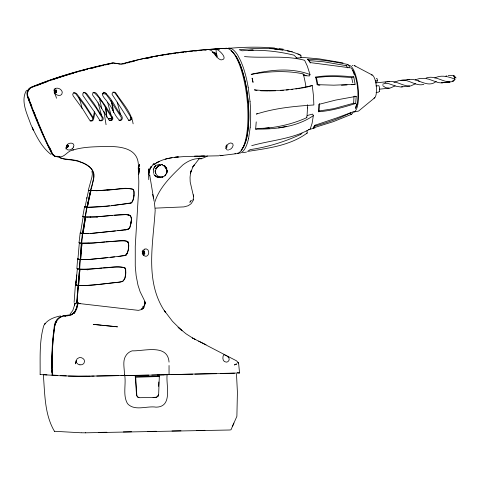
<?xml version="1.0" encoding="UTF-8"?>
<svg xmlns="http://www.w3.org/2000/svg" width="480" height="480" viewBox="0 0 480 480"><rect width="100%" height="100%" fill="white"/><g stroke="black" fill="none" stroke-linecap="round" stroke-linejoin="round"><path stroke-width="0.72" d="M103.434 267.966C110.472 268.056 118.464 265.146 125.07 268.02C126.27 272.484 126.444 280.668 120.816 281.988C106.668 283.176 92.538 285.99 78.288 285.516L77.088 302.046L77.892 303.564L80.202 303.75M78.006 258.726L77.646 259.116L80.208 259.554L81.558 243.204L79.512 242.922L79.482 242.58M226.71 144.9L226.77 146.862L226.074 147.066M143.778 254.016L143.898 254.37M77.874 303.552L77.088 301.704L77.478 303.126L78.306 303.588L77.52 303.174M155.214 172.05L155.226 170.568L155.256 171.9M353.988 96.828L353.64 103.2L333.786 108.66L319.098 110.982L318.42 111.75C331.164 110.862 343.518 107.286 355.656 103.5L356.202 96.348L353.994 96.246M77.082 301.83L77.436 303.054M52.494 357.738L52.512 356.292M223.638 354.792C222.258 357.366 222.486 362.022 226.284 362.112A3.732 3.33 68.7 0 0 228.072 361.482C230.1 360.012 229.14 356.832 226.896 356.142M54.126 90.666L54.624 90.678L54.264 88.896L54.126 90.666L55.2 90.906L56.25 90.504L56.652 92.112L56.244 92.808M199.65 158.058L192.828 166.998L190.53 173.1L190.038 177.318L190.188 181.95L193.62 196.806L192.804 201.198L191.07 203.748L188.232 205.722L183.99 206.892L155.388 208.128M107.274 241.764C114 241.638 121.14 239.484 127.674 241.53C129.942 245.322 128.178 250.83 126.51 254.496M158.946 376.782L159.012 374.55M54.666 93.546L54.912 92.496L55.566 92.538L56.262 92.154L56.142 91.476L56.568 91.632L55.83 92.406L55.158 92.094L55.2 90.906M158.634 386.352L158.79 381.978M157.32 376.572L157.404 374.376M135.168 376.878L159.318 376.566L158.628 394.962L157.83 396.522L155.91 397.38L139.602 397.704L137.484 397.002L136.542 395.37L135.216 375.384M90.198 217.08L97.92 216.876L85.314 217.008L87.066 207.24C101.982 207.324 117.09 205.224 131.658 202.746L133.014 200.088L133.854 195.618L134.016 191.316L133.56 189.822L132.312 188.868L125.802 188.484L100.488 190.464L91.176 190.656M76.14 281.274L75.684 285.042L76.728 275.136L75.684 285.042L78.162 285.498L79.524 269.178L77.184 268.77M90.162 233.514L126.456 229.722L128.244 229.236L129.678 227.844C130.578 224.094 133.962 215.376 127.728 214.698C117.264 214.356 106.872 216.264 96.432 216.768L112.176 215.43M356.064 105.78L355.386 108.786M454.728 79.788L454.158 79.866L455.178 79.494L454.518 79.02L454.242 76.662A3.894 1.002 82.4 0 0 454.08 76.122L453.792 75.456L452.784 75.336L448.206 75.522M142.71 254.376L142.758 253.32L142.146 253.164L143.064 252.816L143.772 251.442L144.516 251.766L144.366 253.254L142.758 253.32M167.142 171.618L167.124 170.07L167.142 171.618L167.202 170.832M84.996 206.454L84.588 206.82L86.952 207.27L90.504 190.674L88.578 190.308L85.026 206.988L86.952 207.27L90.504 190.674L88.296 190.224L91.92 177.144L92.346 174.018L91.968 171.132M76.032 284.568L75.384 285.012L74.118 302.388M52.68 344.772L52.086 357.054L52.254 375.462L78.408 376.326L148.794 375.114M71.682 314.376L71.976 314.544L70.524 314.736C75.33 313.5 76.668 307.734 77.496 303.48L76.668 301.992L79.524 269.178L76.866 268.686L77.598 259.026M84.564 206.73L82.758 216.582L84.462 216.948M77.472 303.108L77.91 302.976C76.758 303.618 77.268 301.152 77.28 302.76M256.23 121.878L255.636 129.132C275.274 129.33 296.802 127.152 313.344 115.644L312.654 114.102L307.26 115.488M79.248 269.154L79.926 259.53M77.058 301.974L78.288 285.516L85.242 285.522L94.914 284.802L118.248 282.33L122.904 281.364L124.824 278.322L125.76 273.024L125.724 269.664L124.698 267.63C109.818 265.494 94.692 270.216 79.644 269.184L80.334 259.554L88.944 259.452L103.692 258.054M144.642 303.162L144.456 305.22L144.582 301.422L144.666 302.244M153.342 169.902L153.684 173.268M76.524 277.224L77.352 268.872M138.498 171.66L138.972 166.398L139.656 164.37L138.264 168.15L138.81 181.482L138.66 190.02L135.258 246.258L135.258 266.1L136.146 275.688L137.97 285.126L140.148 291.792L144.624 300.888L144.978 303.684L144.414 306.234L143.424 307.968L141.576 309.57L138.33 310.356L79.32 303.546M67.734 146.166L67.8 145.518L67.05 145.338L66.51 146.988L67.776 147.168L68.148 145.59M109.236 120.624C111.408 121.092 112.35 118.584 112.08 116.838M93.714 118.404L94.362 111.816L82.86 95.382L82.83 93.6L83.856 92.682L85.104 92.622L86.556 93.474L94.05 103.662L103.164 117.9L103.152 119.37L102.504 120.318L101.286 120.864L99.996 120.624L94.362 111.816L93.612 119.178L92.886 120.468A2.268 2.238 -54.1 0 1 91.932 120.972L90.516 120.846L89.604 120.06L82.938 109.338L73.14 95.862L72.714 94.296L73.266 93.186L74.946 92.718L76.62 93.612L85.218 105.12L93.714 118.404L92.79 117.69M250.242 127.188L248.562 138.57M80.874 232.596L80.172 232.992L79.02 242.718L81.282 243.18L82.38 233.49L81.438 233.406M313.344 115.644L312.102 123.3L310.242 128.952C292.386 139.092 271.17 140.16 251.718 145.674M105.018 241.974L93.846 243.024L81.678 243.204L82.8 233.514L90.666 233.436M27.612 92.49L27.48 93.576L27.924 91.566M130.752 224.334L131.208 220.632M74.838 303.408C74.43 308.628 73.788 301.14 77.496 303.48M166.746 170.652L166.338 173.418L166.746 170.652L165.714 167.628M81.012 233.34L80.466 233.01L83.232 216.414M226.476 146.346L226.128 146.658L226.77 146.862L226.476 146.346L226.86 145.416M133.38 198.762L133.854 195.618M86.67 207.216L82.662 233.538L80.172 232.992M356.784 103.914L355.992 107.538M148.902 173.334L150.528 166.914L148.902 173.334L148.836 168.87L148.86 174.462L148.404 171.036L148.776 179.7M154.356 203.658C158.652 187.938 171.408 175.902 182.838 164.934C187.104 161.628 192.174 159.024 197.628 158.616C201.378 159.474 204.192 157.482 207.516 156.018M87.066 207.24L93.72 178.464C95.982 169.98 87.366 163.974 80.292 161.904C74.466 158.346 64.656 161.406 59.928 157.014L55.902 156.516L53.262 155.034L48.426 146.01A473.802 451.002 -86.7 0 1 30.468 103.698C27.846 99.138 24.864 90.624 31.11 87.396C57.462 76.614 84.954 68.952 112.764 62.976L120.102 64.026L122.43 63.942C156.3 54.24 191.442 50.262 226.524 48.276A52.962 16.044 84.2 0 1 247.2 100.59A52.962 16.044 84.2 0 1 236.514 153.684L220.428 155.646M77.892 303.564C77.334 312.096 71.55 316.71 63.15 315.942C58.458 317.13 55.032 321.594 54.678 326.37A241.572 229.95 -86.7 0 0 52.686 344.772M87.336 207.294L88.2 203.028M68.436 145.644L68.43 146.214M87.354 207.3L90.906 190.698M86.67 198.3L86.844 197.484M193.146 200.274L193.404 199.14M77.796 304.104L75.618 310.872L73.518 313.698M90.222 190.602C92.844 183.078 97.032 171.342 88.182 166.008C80.19 160.236 69.99 159.702 60.576 158.322L59.526 156.954L58.83 156.774M167.052 171.996L166.5 173.694L167.124 171.144L167.148 171.486M216.39 54.102L216.87 54.702L216.318 55.326L216.912 55.47L216.144 56.73L216.444 56.898M153.21 169.836L154.71 166.542M226.752 147.516L226.992 146.718M162.378 177.138L164.922 175.806L166.86 172.734M244.464 56.574C264.438 58.428 285.06 55.056 304.632 60.3L307.38 66.234L310.002 74.538L309.54 75.948L303.318 75.588M166.674 173.34L166.932 172.578M144.612 253.956L144.87 253.254M143.298 255.06L143.22 254.88M158.328 395.094L156.816 397.056M143.352 306.624L143.544 306.138M138.972 166.398L138.264 168.15C139.896 150.054 124.314 146.526 109.152 146.496C96.096 146.76 82.314 146.448 69.972 151.05C66.6 152.91 64.062 156.834 59.928 157.014M217.128 56.124L216.786 56.922L216.354 56.466M158.154 396.114L158.628 394.962M232.434 426.438L236.886 416.322L237.414 392.31L236.484 373.902M85.518 432.81L229.506 430.008L230.988 429.816L233.886 423.054M73.536 147.036C75.816 141.948 67.188 141.93 66.45 146.322A7.692 4.758 -20.1 0 0 66.174 147.498C66.06 150.852 70.608 150.51 72.27 148.638M158.196 165.966L155.826 168.798L156.114 168.18M225.852 148.542L226.038 148.164M79.02 242.718L79.35 242.472M214.74 53.502L214.968 53.046L216.066 53.706L215.484 53.256M313.17 127.974A36.006 10.89 83.7 0 0 315.204 125.178L336.996 117.822L353.826 111.576L351.636 114.264L333.498 121.59L313.17 127.974L314.04 126.366C326.508 122.838 339.132 118.716 350.574 112.806M56.25 90.504L55.92 91.116L55.968 90.618L54.624 90.678M56.076 322.536L56.868 321.09M65.868 148.926L66.222 147.096L67.56 147.108L66.84 146.694L67.776 147.168M143.424 307.968L143.904 307.164L142.536 308.778L143.904 307.164M379.314 91.38L378.624 92.118L376.056 92.49M153.828 168.192L155.742 165.732L154.998 166.464M215.61 55.446L216.45 54.828L216.912 55.47M376.14 82.842L377.538 80.67L377.124 78.828A4.356 1.326 -83.7 0 0 376.332 78.468M28.788 90.066L29.4 89.13M28.908 89.37L27.534 92.124L27.396 94.758L31.542 106.464L44.622 137.82L51.756 152.64L52.608 154.086L54.354 155.538M99.564 99.558L99.918 99.03M142.596 307.14L143.346 306.048M151.746 375.06L239.55 372.984L238.704 364.182L237.702 362.052L236.454 360.798L192.528 337.992L195.204 339.42L194.85 339.228M153.834 163.314L150.798 167.724L151.656 166.542M155.826 168.798L156.6 167.688M100.326 99.198L99.978 101.064M82.764 216.504L83.424 216.192M415.218 79.8L420.132 78.366L425.082 78.366L428.976 79.266L438.006 82.518L440.574 82.866L451.122 81.804L452.904 81.294L454.602 79.614M156.642 167.862L157.098 167.262M143.94 254.874L144.288 254.418M26.532 90.264C20.202 100.932 27.198 113.94 30.762 124.374C35.85 135.21 41.238 146.886 50.94 154.404M142.728 250.488L142.992 250.152M131.658 202.746C134.208 199.146 134.652 194.01 133.56 189.822C125.49 186.156 115.662 190.272 107.01 189.966M241.356 150.024L243.75 146.526L245.868 141.054A50.694 15.354 84.2 0 0 248.016 130.086L248.454 125.598A51.162 15.498 84.2 0 0 248.19 101.814L247.008 91.764A51.054 15.462 84.2 0 0 244.206 77.496L241.8 69.15A51.264 15.528 84.2 0 0 231.144 50.802M74.742 312.342L72.576 313.944M156.996 167.766L155.604 170.01L155.658 173.37M213.906 52.26L212.856 52.476M142.416 308.802L143.652 307.41L142.416 308.802L143.172 308.112M166.008 174.582L164.922 175.806L165.516 175.158M73.938 313.644L75.066 312.384M104.112 258.018L123.654 255.774L125.688 255.204L127.152 253.644M80.466 233.01L80.862 232.734M452.904 81.294L453.954 80.346M142.032 308.958L143.274 307.74M75.69 284.946L76.242 284.622M78.054 258.858L78.072 259.23L80.208 259.554L81.282 243.18M70.134 313.974L72.78 310.566L75.03 303.666M154.23 164.544L155.268 163.656M84.87 206.76L85.266 206.508M156.864 167.154L160.242 165.234L159.342 165.438M374.79 97.728L358.548 111.078L353.94 112.002A23.49 7.116 84.2 0 0 358.134 87.786A23.49 7.116 84.2 0 0 349.038 65.364M306.966 130.632L307.242 132.984C290.13 145.638 268.008 148.308 247.53 151.434L250.116 149.628C267.498 147.114 284.436 141.894 300.378 134.55M154.974 163.866L153.636 164.868L156.642 162.666M382.674 84.216L385.032 83.4L388.338 83.526L396.258 86.268L400.74 86.994L410.718 85.932L415.578 83.73M155.286 165.768L155.832 165.378M436.23 81.384C427.71 88.584 418.572 78.234 409.386 79.446L398.838 80.61L393.876 82.404M55.038 375.408L40.122 374.556L40.488 374.454M43.338 374.79C44.922 393.888 44.436 414.258 54.432 431.274L54.498 431.232M306.606 133.398L307.242 132.984M117.876 230.706L127.05 229.506L129.678 227.844M454.182 76.944L454.686 76.704M347.988 64.5L346.08 65.664L323.88 61.812L308.736 60.57L307.584 59.196C321.21 59.412 334.662 61.854 347.988 64.5L350.274 67.854L310.164 62.58A36.006 11.124 84.5 0 0 307.584 59.202M143.148 255.072L143.61 254.784M226.08 145.866L226.596 145.554M395.136 85.938L390 88.092L379.488 89.172M29.898 88.374L31.59 87.486M257.592 113.37L256.338 114.114C274.866 108.096 294.504 106.224 313.866 104.976L313.506 96.108L312.27 85.542L307.062 87.084M156.696 162.816C163.2 158.85 170.922 157.674 178.374 156.93L174.858 157.296L185.028 156.516L204.42 156.096M156.222 163.056L159.234 161.394L157.032 162.6M70.722 315.24L71.976 314.544L63.594 315.738L59.796 317.172A12.762 12.174 -88.1 0 0 56.682 319.98L55.218 322.5L54.414 325.206L52.626 340.038L51.66 357.414L51.714 372.06L52.53 372.078L52.5 369.936M159.252 165.24L157.89 165.924M157.878 166.074L158.79 165.6M60.066 317.52L61.488 316.788M434.784 78.03C441.054 74.58 448.308 76.56 454.518 79.02M212.67 52.458L213.18 52.218M229.422 149.664C232.308 148.98 235.368 143.466 230.904 142.932C228 142.8 223.8 148.116 227.19 149.982M307.41 107.952A40.896 12.426 84.1 0 1 306.798 117.654C293.37 123.732 278.79 127.182 264.12 128.382L269.244 128.028L258.102 128.484L255.636 129.132M32.28 87.21L48.546 80.964L61.302 76.674M36.246 85.812L41.094 83.91M352.188 65.526L352.764 65.31M156.282 165.258L159.624 164.376M54.108 92.478L55.158 92.094M42.474 83.388L47.28 81.636M130.062 203.346L131.088 202.998M144.822 249.114L145.836 248.922A4.002 3.186 -68 0 1 146.55 249.018C149.406 249.966 149.502 254.604 146.946 255.966A4.08 3.21 68 0 1 145.8 256.236A3.864 3.066 71.3 0 1 145.056 256.11A3.768 3.03 74.8 0 1 144.57 255.918C142.176 254.778 141.966 251.016 144.108 249.51A3.762 3.126 -81.7 0 1 144.822 249.108M423.834 84.336C415.902 86.838 409.014 79.014 400.974 80.304M224.178 48.714L226.524 48.276C191.106 50.16 155.604 54.198 121.446 64.116M52.092 79.884L66.324 75.258M61.998 316.626L63.012 316.302M385.092 82.362L386.094 82.044M443.94 82.314L442.086 82.776L450.054 81.972M353.76 76.878C341.076 75.762 328.212 74.988 315.594 77.082L316.392 77.526L325.476 76.65L336.648 76.56L351.648 77.52L353.76 76.878L355.11 84.288L351.768 84.714M161.592 177.162L161.904 177.066M62.004 76.464L73.938 72.87M227.124 48.486C242.832 47.016 258.822 46.692 274.596 48M67.014 75.06L69.078 74.46M70.458 74.064L73.896 73.068M312.27 85.542C293.418 90.018 273.66 91.836 254.364 89.844L257.04 90.54M125.688 255.204L126.078 255.096C128.706 251.952 128.79 247.38 128.628 243.45M156.438 397.218L153.06 397.416M162.162 176.706L160.164 177C157.974 176.538 155.874 174.858 155.604 172.518M445.884 76.104L446.688 75.876M74.616 72.684L78.684 71.562M80.04 71.19L82.752 70.446M426.15 78.018C434.358 75.078 441.618 81.396 449.508 82.008L441.336 82.86M162.486 177.09L162.954 176.964L161.928 177.24M308.604 129.66L314.922 127.932M123.534 63.99L125.664 63.414M127.086 63.03L129.216 62.448M82.278 70.716L84.42 70.146M83.43 70.26L87.528 69.21M90.942 68.334L93.678 67.632M91.494 68.322L93.588 67.806M130.62 62.088L134.79 61.062M165.156 159.186L168.792 158.304M160.992 177.222L159.714 177.444M94.398 67.47L103.77 65.31M105.21 64.98L112.422 63.324M127.05 229.506L128.244 229.236L129.792 227.742C130.854 223.914 132.492 219.15 130.392 215.442L126.048 214.578L114.294 215.25M146.844 58.368L149.766 57.726M144.594 58.752L150.264 57.51M160.464 177.012L159 177.3M306.006 87.246L301.488 88.122M159.708 165.48L160.296 165.366L159.414 165.51M82.104 232.284L83.292 232.056M213.906 53.118L214.968 53.046L215.052 54.954L216.45 54.828M228.6 149.934L227.892 150.036M92.868 92.448L93.258 92.376M150.996 57.372L152.454 57.096M156.096 56.406L157.554 56.13M168.714 158.322L172.008 157.71M401.58 86.916L402.432 86.76M278.646 127.848L286.272 126.468M130.95 203.178L111.768 205.518M387.12 81.804C395.136 79.668 401.958 86.112 409.722 86.088M407.118 79.782L409.386 79.446M356.202 96.348L335.724 100.068L318.75 104.412A36.012 11.106 83.8 0 1 318.42 111.75M60.522 315.924C54.222 317.13 47.262 319.662 43.842 325.47C39.156 341.184 40.302 358.302 40.122 374.556M161.16 55.488L163.284 55.14M164.706 54.906L166.122 54.678M167.538 54.444L168.96 54.21M242.376 152.718L246.516 152.082M125.25 255.216L126.078 255.096L118.092 256.536M295.83 88.974L297.114 88.788M298.398 88.602L300.318 88.32M125.034 229.89L126.234 229.716M201.672 158.814L198.738 158.568M170.37 54L171.78 53.814M173.898 53.532L175.308 53.346M177.426 53.064L178.836 52.878M180.954 52.596L182.364 52.41M291.402 89.514L292.878 89.334M110.25 189.72L98.958 190.65L90.636 190.632M182.016 52.56L183.45 52.392M190.62 51.57L192.054 51.402M106.056 206.166L109.47 205.788M185.262 52.098L186.708 51.942M189.606 51.624L191.058 51.468M107.406 257.652L89.49 259.446L80.334 259.554M105.786 206.166L88.332 207.3M115.362 230.976L90.906 233.472M222.942 155.424L220.638 155.646L219.678 155.184L220.164 155.55M110.538 257.328L114.528 256.908M375.858 82.866L389.178 81.51M213.594 53.118L214.224 53.058M286.266 90.024L288.462 89.814M194.682 51.108L196.86 50.91M199.764 50.64L201.216 50.508M107.052 241.788L91.596 243.072L81.678 243.204M102.21 268.074L87.144 269.19M375.342 80.862L377.538 80.67M106.044 241.872L124.476 240.75L126.81 241.164L128.22 242.28M375.93 85.944L378.858 85.692L379.062 86.19A4.362 1.992 77.2 0 1 379.32 91.392M64.878 316.08L65.292 316.044M83.184 92.526L84.366 92.64L85.524 93.414L96.132 108.024L102.288 117.894L101.892 119.952A2.256 2.22 -52.9 0 1 101.43 120.402L99.996 120.828M215.976 49.152L209.04 49.668C214.824 50.796 215.55 58.446 221.028 59.898C229.104 59.562 219.12 49.548 215.976 49.152L216.396 53.742M204.84 50.172L206.328 50.064M211.53 49.692L213.018 49.59M218.22 49.218L219.702 49.11M280.56 90.468L283.368 90.282M64.728 316.038L65.646 315.978M167.184 374.652L163.758 374.808M122.826 188.67L130.422 188.514M296.1 58.002L301.02 57.774L300.906 55.374L297.858 53.838M355.11 84.288L333.75 85.182L317.178 84.66M234.468 373.212L220.392 373.614M341.472 85.212L347.058 84.966M228.204 48.162L229.308 48.12A52.782 15.99 84.2 0 1 237.774 55.272L240.696 60.87L242.838 66.216A52.782 15.99 84.2 0 1 248.178 87.246M86.304 259.614L87.654 259.56M86.004 285.528L83.214 285.618M275.67 90.762L268.578 90.96M96.012 190.758L97.542 190.704M159.132 177.612L156.102 176.682M87.576 243.294L88.902 243.246M85.692 269.268L87.402 269.214M144.03 252.714L144.54 252.696M86.472 269.214L79.644 269.184M88.236 233.598L82.8 233.514M200.988 156.168L218.832 155.802M96.756 376.026L118.812 375.594M121.02 375.552L124.692 375.48M170.928 374.58L192.66 374.154M194.91 374.112L216.642 373.686M132.282 375.498L163.848 374.88M159.318 376.566L135.69 377.022L136.83 395.472L137.64 396.882L138.93 397.62M106.89 432.246L98.556 432.396M123.354 431.922L131.586 431.76M147.3 431.454L156.282 431.28M171.996 430.974L180.978 430.8M196.698 430.494L204.93 430.332M94.122 376.074L91.572 376.116M204.552 156.102L194.454 156.246L197.646 156.222M87.852 376.242L90.354 376.2M131.448 375.444L125.772 375.48M87.438 376.182L68.358 376.092M389.154 88.182L385.578 87.648L382.746 85.644M51.714 372.06L52.53 372.078M81.144 432.78L54.432 431.274M128.508 120.342L129.684 120.132L130.71 119.16L130.722 117.078L125.124 107.796L117.144 96L114.612 92.622L113.028 92.082M260.664 90.798L267.834 90.966M87.552 217.086L85.314 217.008M300.906 55.374C281.838 46.314 259.698 47.964 239.226 49.698L242.082 50.79L253.146 50.064L248.178 50.394C263.544 49.794 278.97 51.486 293.898 55.14L294.954 56.088A40.938 12.396 84.2 0 1 296.562 58.038M213.252 52.368L214.02 52.404M300.612 57.222L319.434 58.914L342.966 62.892M317.958 85.11L319.89 85.218M102.246 93.546L103.716 93.63M102.318 93.774L106.674 94.032M112.026 118.746L108.492 118.758L111.888 118.962M159.54 164.574L162.09 164.724M269.91 48.582L278.376 49.194M237.324 372.696L239.58 372.936M43.836 374.652L46.962 374.886M77.13 302.436L78.612 302.55M77.88 285.492L75.384 285.012M454.65 76.584L456 78.018L454.47 76.446L453.768 76.392L454.752 76.662L453.792 75.456M103.332 92.226L105.234 93.132L109.47 98.988L121.272 117.342L121.182 119.376L120.126 120.324L118.89 120.486M220.398 155.73L220.824 155.766M79.956 364.836L81.81 364.716L83.328 363.918A3.81 3.768 -66.7 0 0 83.934 363.246C86.532 359.448 80.622 355.674 77.58 358.512A4.524 4.26 75.2 0 0 76.89 359.178L75.474 363.822L76.2 360.582A2.556 2.262 -88 0 0 76.152 361.2L76.698 362.904L77.916 364.086A5.418 5.076 -42.6 0 0 79.956 364.818M101.346 325.194L93.264 324.378L117.516 326.832L102.816 325.344M162.258 164.76L161.724 164.7L162.666 164.814M56.814 156.24L58.188 156.384M72.672 149.778L73.764 149.904M59.526 156.954C56.82 156.906 53.61 156.492 52.002 154.008L48 145.962A473.796 450.996 -86.7 0 1 30.066 103.692L27.204 95.76C26.208 92.634 27.738 88.842 30.72 87.414C57.198 76.434 84.936 68.772 112.95 62.85L117.36 63.558M73.53 92.634L75.552 93.552L85.638 107.04L92.646 118.032L92.268 120.102A2.268 2.238 -53.3 0 1 91.026 120.918L90.06 120.936M162.612 165.354L163.152 165.42M120.33 64.098L117.96 63.672M234.9 153.594L235.71 153.708M213.12 52.53L213.486 52.578M353.64 103.2L355.656 103.5M126.582 214.608L128.898 214.962M274.134 48.84L282.858 50.202M287.226 50.88L292.314 51.672M279.048 48.522L283.308 49.206M82.38 233.49L85.182 217.032L83.04 216.618M67.536 146.634L67.992 146.712M84.552 269.292L87.906 269.88M213.168 52.38L213.594 52.464M144.366 253.254L143.064 252.816M93.762 92.382C101.544 98.88 106.224 109.374 111.93 117.84L111.948 118.224M66.882 145.308L67.8 145.518L68.328 146.562M55.086 156.312L54.234 155.988M158.034 177.162L155.136 175.602M156.75 176.862L157.272 177.024M419.346 81.198L418.098 80.736M349.776 113.562L351.636 114.264M163.77 165.36L165.408 166.368M99.132 120.594L99.528 120.75M224.43 354.81L226.134 355.686M142.104 251.208L144.516 251.766M353.964 65.382L372.21 75M310.002 74.538C291.372 67.428 270.138 69.78 251.16 74.364C268.29 71.37 286.05 70.314 303.234 73.866L303.984 76.77A40.938 12.396 84.2 0 1 306.024 87.27M206.022 344.7L198.588 341.046M158.874 176.874L159.234 177.054M225.918 146.976L226.368 147.216L226.128 146.658M192.864 338.166L186.03 333.804L178.086 327.234L182.01 330.72L172.5 321.348L164.394 310.71L165.288 312.132C144.516 282.072 153.144 244.146 155.172 210.342L154.566 204.072M164.43 165.546L164.802 165.768M156.042 176.55L154.734 175.554M354.582 65.664L355.206 66.108M227.898 356.784L228.456 357.204M214.98 52.866L215.328 53.13M155.598 176.19L154.554 175.326M124.14 267.396L125.328 268.464L125.388 269.13M163.692 165.72L166.29 168.402L166.47 169.278M346.08 65.664L347.964 67.914M127.44 241.362L128.46 242.934M77.478 303.126L77.352 302.916M216.222 53.346L216.618 53.754M55.092 88.824L55.446 89.208M144.198 251.136L144.204 250.782M77.142 302.364L77.292 302.79M98.004 102.636L92.67 95.1L92.61 93.762L93.57 92.628L94.854 92.448L96.42 93.33L105.792 106.518L112.782 117.822L112.8 118.992L112.086 120.162A2.142 2.1 -55.6 0 1 111.54 120.516L110.172 120.678L108.972 119.952L98.004 102.636L101.436 114.966M107.634 102.396C106.614 99.984 98.682 93.642 104.628 92.304C111.438 97.944 115.332 107.202 120.486 114.474C122.646 115.854 123.372 120.522 120.03 120.57C114.45 116.376 112.638 107.58 107.634 102.396L110.946 114.654M131.79 117.486C132.414 119.274 130.248 121.146 128.598 120.138C123.342 111.54 117.696 102.888 112.122 94.47C111.666 92.484 114.378 91.368 115.674 92.766C121.962 102.708 131.268 111.816 133.122 123.816M165.912 167.262L166.218 167.742M166.29 167.802L166.794 168.696L166.518 167.958M153.876 174.066L154.212 174.696M54.576 92.532C55.782 95.934 62.346 97.014 62.244 92.388A6.3 5.046 -12.7 0 0 61.794 90.954C60.66 88.98 58.164 87.738 55.914 88.29C51.744 90.036 56.292 95.832 56.472 98.244M49.35 146.94L51.132 150.594M306.498 117.024L306.816 117.678M166.446 167.724L166.746 168.384M352.542 70.188L353.412 72.228M67.494 144.276L67.728 144.84M76.668 301.992L77.178 303.324M452.934 80.412L453.144 80.958M79.338 242.82L77.922 259.128M28.914 98.172L29.568 100.02M353.628 72.846L354.282 74.706M127.932 241.872L128.646 244.71M130.896 117.51L131.346 118.896M216.792 55.908L216.966 56.472M56.538 89.868L56.682 90.324M99.744 112.938L100.164 114.306M117.21 102.156L120.486 114.474M351.648 77.52L352.824 82.836M154.056 201.15L149.886 176.142M152.7 194.352L153.444 198.054M193.356 194.802L193.62 196.806M248.196 87.294L250.056 101.658M103.95 111.564L106.056 124.71M144.678 301.458L144.882 303.75L144.678 301.458L144.852 302.574M77.094 302.052C77.118 302.1 77.094 302.076 77.088 301.956M169.044 362.106C167.706 343.542 144.012 351.282 132.222 350.838A12.048 11.46 84.1 0 0 126.486 354.786C121.776 360.726 124.866 368.772 124.362 375.546M225.312 48.348L225.33 48.786M124.686 374.982C126.276 384.366 122.526 395.136 127.524 403.674C134.754 411.534 146.874 405.636 156.072 407.154C173.388 406.98 165.594 384.336 167.178 374.28M52.23 375.462L52.098 369.912M224.898 48.342L224.904 48.738M52.074 368.484L52.284 351.624L53.262 337.956L54.636 326.412L56.484 321.024A11.652 11.094 -86.7 0 1 59.61 317.808M169.056 374.676L169.044 365.49M307.422 104.694L307.428 107.97M351.09 68.148A21.618 6.546 84.2 0 1 351.426 68.478M351.768 68.862A21.618 6.546 84.2 0 1 352.104 69.3M352.446 69.786A21.618 6.546 84.2 0 1 356.256 106.932M371.376 74.946A11.682 3.54 84.2 0 1 376.272 85.722A11.682 3.54 84.2 0 1 374.01 98.136M111.516 101.01A26.838 8.13 84.2 0 1 113.574 112.506M110.874 100.284A25.56 7.74 84.2 0 1 112.986 110.814M250.038 101.58A52.782 15.99 84.2 0 1 250.224 127.122M237.624 153.174A52.782 15.99 84.2 0 0 238.47 153.294L240.654 152.928L243.354 150.9A52.782 15.99 84.2 0 0 248.55 138.558M302.034 133.164A40.938 12.396 84.2 0 1 300.408 134.664M241.224 150.114A51.216 15.516 84.2 0 0 243.75 146.466A51.588 15.624 84.2 0 0 245.898 140.862A51.378 15.564 84.2 0 0 248.4 125.94A51.216 15.51 84.2 0 0 248.784 116.742A51.588 15.624 84.2 0 0 248.52 106.608A51.378 15.564 84.2 0 0 246.228 87.084A51.216 15.51 84.2 0 0 244.248 77.712A51.588 15.624 84.2 0 0 241.722 68.988A51.378 15.564 84.2 0 0 235.986 56.286M231.708 51.294A51.588 15.624 84.2 0 1 232.764 52.212M85.74 432.804A18.96 0.426 -0.7 0 1 81.402 432.774M308.736 60.612A33.702 10.038 83.8 0 1 310.668 62.994M315.636 77.178A36.006 11.124 84.5 0 1 317.16 84.762M316.368 77.586A33.702 9.936 84.1 0 1 317.808 84.504M319.41 103.56A33.702 9.99 84.5 0 1 319.062 110.916M315.102 125.142A33.702 10.176 84.7 0 1 314.574 125.802M78.684 97.356A25.56 7.74 84.2 0 1 82.062 108.402M99.96 101.106A25.584 7.698 84.1 0 1 101.448 107.412A25.566 7.746 84.2 0 1 101.676 108.504M105.57 106.86A25.554 7.698 84.2 0 1 106.848 117.324M105.174 106.698A24.282 7.362 84.2 0 1 106.332 114.906M37.668 121.284A454.8 433.062 -86.6 0 1 36.852 119.304M35.244 115.338A454.8 433.062 -86.6 0 1 33.936 112.02M31.902 106.716A454.8 433.062 -86.6 0 1 30.18 102.06M57.348 375.36A616.818 13.926 -0.7 0 1 52.26 375.06M73.518 147.036A8.172 5.76 5.2 0 1 72.246 148.626M66.318 375.864A617.226 13.926 -0.7 0 1 60.522 375.576M90.528 217.038A44.148 2.184 -5.6 0 1 87.828 217.056M149.766 174.996L149.736 175.818L149.766 174.996M81.12 252.936L80.616 259.578L81.972 243.234L81.12 252.936M79.932 269.202L78.57 285.54L79.932 269.202M144.87 303.12L144.624 305.1L144.87 303.12M144.96 303.012L144.708 301.308L144.96 303.012M139.704 168.432L138.63 174.492L139.704 168.432M83.652 229.338L83.076 233.55L85.596 217.056L83.652 229.338M190.53 173.1L191.088 170.85L190.53 173.1M45.078 323.64L44.472 324.546L45.108 323.634M194.13 165.042L192.798 167.016L194.106 165.09M191.166 200.61L189.93 202.146L191.166 200.61M142.698 308.292L141.246 309.36L142.698 308.292M236.004 364.152L234.372 364.95L236.628 363.984L236.004 364.152M304.434 75.078L302.988 74.58L306.084 75.708L304.434 75.078M165.3 167.178L164.952 166.758L166.29 168.402L165.3 167.178M238.314 363.132L238.026 362.562L238.536 363.594L238.314 363.132M33.672 130.68L32.22 127.638L33.672 130.68M252.522 79.944L252.12 78.144L253.038 82.374L252.522 79.944"/></g></svg>
